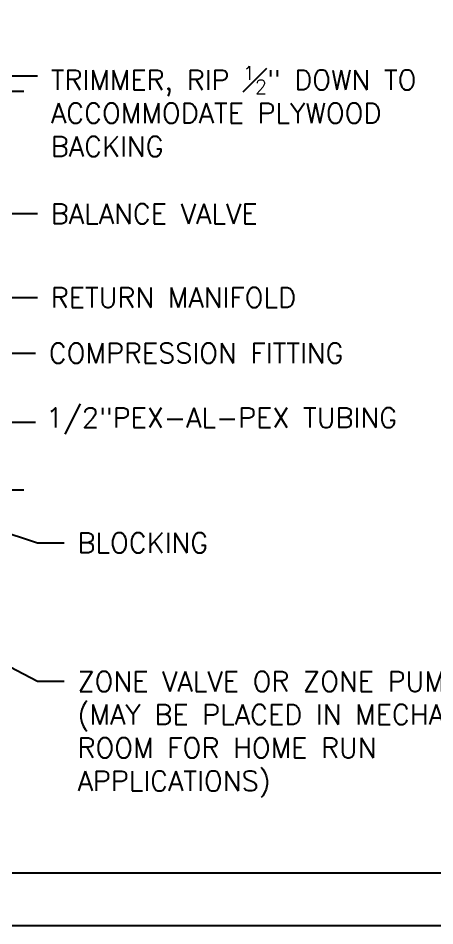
# Paper-space layout 'M&T INST' of a CAD drawing. Header units: inches. Extents: x 0.2 to 34.4, y 0.5 to 23.
# Drawn here: x 18.58 to 21.03, y 10.01 to 15.35 of the extents above; entities that cross this region are included whole.
import ezdxf

# ---------------------------------------------------------------- set-up
doc = ezdxf.new("R2010")
doc.units = ezdxf.units.IN
doc.header["$MEASUREMENT"] = 0
doc.layers.add('B_Dimensions', color=5, linetype='Continuous', lineweight=13)
doc.layers.add('Title Block', color=7, linetype='Continuous')
doc.styles.add('SIMPLEX', font='simplex.shx', dxfattribs={"height": 0.09375})
doc.styles.get("Standard").update_dxf_attribs({"font": 'arial.ttf'})
doc.dimstyles.get("Standard").update_dxf_attribs({"dimtxt": 4, "dimasz": 6, "dimexe": 0.18, "dimexo": 0.0625, "dimgap": 0.09, "dimtad": 0, "dimtih": 1, "dimtoh": 1, "dimdec": 4, "dimzin": 0, "dimdsep": 46, "dimlunit": 4, "dimtxsty": 'Standard', "dimcen": 0.09, "dimadec": 0, "dimazin": 0, "dimtfac": 1, "dimtdec": 4, "dimtofl": 0, "dimtmove": 0, "dimatfit": 3, "dimfxl": 1, "dimtolj": 1, "dimtzin": 0, "dimarcsym": 0})

# ---------------------------------------------------------------- blocks, each defined once
blk = doc.blocks.new('*D27')
at = {"layer": 'B_Dimensions', "color": 0, "lineweight": -2, "transparency": 16777216}
for p, q in [((-2.1417, -2.4571), (-1.5877, -2.4571)), ((-1.7677, -2.5571), (-1.7677, -3.1124)), ((-1.7677, -4.2321), (-1.7677, -3.3946)), ((-2.1417, -4.3321), (-1.5877, -4.3321))]:
    blk.add_line(p, q, dxfattribs=at)
at = {"layer": 'B_Dimensions', "color": 0, "transparency": 16777216}
for points in [[(-1.7843, -2.5571), (-1.751, -2.5571), (-1.7677, -2.4571)], [(-1.7843, -4.2321), (-1.751, -4.2321), (-1.7677, -4.3321)]]:
    blk.add_solid(points, dxfattribs=at)
at = {"layer": 'Defpoints', "color": 0, "transparency": 16777216}
for p in [(-2.2042, -2.4571), (-2.2042, -4.3321), (-1.7677, -4.3321)]:
    blk.add_point(p, dxfattribs=at)
at = {"layer": 'B_Dimensions', "color": 0, "transparency": 16777216, "insert": (-1.7677, -3.2535), "char_height": 0.1, "attachment_point": 5}
blk.add_mtext('\\A1;36"', dxfattribs=at)
blk = doc.blocks.new('SINGLE MANIFOLD')
at = {"layer": 'Defpoints'}
blk.add_lwpolyline([(8.36965, -6.38453), (-8.06189, -6.38453), (-8.06189, -0.28087), (8.36965, -0.28087)], close=True, dxfattribs=at)
at = {"layer": 'Title Block'}
for p, q in [((-1.64893, -2.38473), (-1.52393, -2.38473)), ((-1.64893, -3.03313), (-1.52393, -3.03313)), ((-1.64893, -3.42757), (-1.52393, -3.42757)), ((-1.65852, -3.68897), (-1.53352, -3.68897)), ((-1.65852, -4.01468), (-1.53352, -4.01468)), ((-1.52331, -4.58179), (-1.39831, -4.58179)), ((-1.52331, -5.23352), (-1.39831, -5.23352))]:
    blk.add_line(p, q, dxfattribs=at)
at = {"layer": 'Title Block', "color": 0}
blk.add_lwpolyline([(-7.81189, -6.13453), (8.11965, -6.13453), (8.11965, -0.53087), (-7.81189, -0.53087)], close=True, dxfattribs=at)
at = {"layer": 'Title Block', "char_height": 0.09375, "attachment_point": 1, "style": 'SIMPLEX'}
for s, insert, width in [('\\A1;TRIMMER, RIP {\\H0.7x;\\S1#2;}" DOWN TO ACCOMMODATE PLYWOOD BACKING', (-1.46143, -2.33844), 1.9758193), ('BALANCE VALVE', (-1.46143, -2.98684), 2.25), ('RETURN MANIFOLD', (-1.46143, -3.38128), 2.25), ('COMPRESSION FITTING', (-1.47102, -3.64268), 2.25), ('1/2"PEX-AL-PEX TUBING ', (-1.48413, -3.94639), 2.25), ('BLOCKING', (-1.33581, -4.5355), 2.25), ('ZONE VALVE OR ZONE PUMP (MAY BE PLACED IN MECHANICAL ROOM FOR HOME RUN APPLICATIONS)', (-1.33581, -5.18724), 2.25)]:
    blk.add_mtext(s, dxfattribs=dict(at, insert=insert, width=width))
at = {"layer": 'B_Dimensions'}
dim = blk.add_linear_dim(base=(-1.76768, -4.33206), p1=(-2.2042, -2.45706), p2=(-2.2042, -4.33206), angle=90, text='36"', dimstyle='Standard', override={"dimtxt": 0.1, "dimasz": 0.1}, dxfattribs=at)
dim.commit()
dim.dimension.update_dxf_attribs({"geometry": '*D27', "text_midpoint": (-1.76768, -3.25347), "dimtype": 160})
at = {"layer": 'Title Block'}
for points in [[(-4.15559, -3.84973), (-1.52331, -5.23352)], [(-2.48311, -4.26956), (-1.52331, -4.58179)]]:
    blk.add_leader(points, dimstyle='Standard', override={"dimasz": 0.125}, dxfattribs=at)

psp = doc.layouts.new('M&T INST')

# ---------------------------------------------------------------- block references
at = {"layer": 'Title Block', "xscale": 1.25, "yscale": 1.25, "zscale": 1.25}
psp.add_blockref('SINGLE MANIFOLD', (20.6017, 17.9924), dxfattribs=at)

doc.saveas('drawing.dxf')
